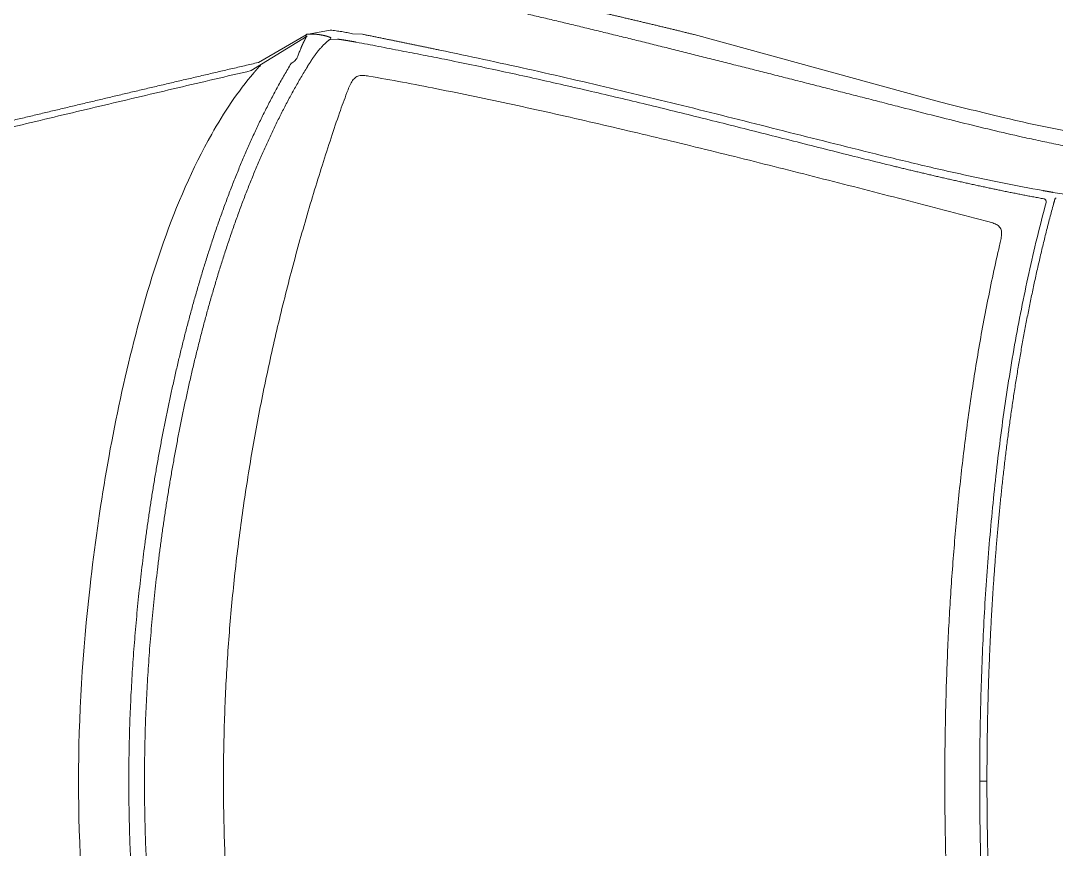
# Model space of a CAD drawing. Header units: metres. Extents: x -17822 to 152406, y -4219 to 19791.
# Drawn here: x 114079.6 to 114176.2, y 273.6 to 350.9 of the extents above; entities that cross this region are included whole.
import ezdxf
from ezdxf.xclip import XClip

# ---------------------------------------------------------------- set-up
doc = ezdxf.new("R2010")
doc.units = ezdxf.units.M
doc.header["$LTSCALE"] = 100
doc.header["$MEASUREMENT"] = 0
doc.header["$XCLIPFRAME"] = 0
doc.layers.get('0').update_dxf_attribs({"color": 9, "lineweight": 9})
doc.layers.add('04', color=9, linetype='Continuous', lineweight=9)
doc.layers.add('06D', color=9, linetype='Continuous', lineweight=9)

# ---------------------------------------------------------------- blocks, each defined once
blk = doc.blocks.new('p-araba-polo')
at = {"extrusion": (0, 0, -1)}
blk.add_line((1.71277, 0), (1.71441, 0), dxfattribs=at)
for p, q in [((1.71277, 0), (1.71441, 0)), ((1.77262, -0.54332), (1.77261, -0.54332)), ((1.67517, -0.63372), (1.44638, -0.69649)), ((1.03297, -0.6629), (1.08523, -0.69497)), ((1.08415, -0.69621), (1.03956, -0.67046)), ((1.21875, -0.67238), (1.21877, -0.67245)), ((1.11339, -0.6923), (1.1062, -0.69176)), ((1.10726, -0.69358), (1.1062, -0.69176)), ((1.11339, -0.6923), (1.11339, -0.6923)), ((1.10665, -0.7007), (1.08455, -0.6967)), ((1.13667, -0.69683), (1.12757, -0.69736))]:
    blk.add_line(p, q)
for points, degree in [([(0.91868, 0), (0.91868, 0.09917), (0.92615, 0.19788), (0.9398, 0.29608), (0.95949, 0.39361), (0.98459, 0.48916), (1.01891, 0.5845), (1.07011, 0.66961)], 7), ([(1.0853, 0.66654), (1.03479, 0.58426), (0.99989, 0.48942), (0.97448, 0.39445), (0.95463, 0.29635), (0.94089, 0.19815), (0.93328, 0.09898), (0.93328, 0)], 7), ([(1.78164, 0.53837), (1.75321, 0.43384), (1.73496, 0.32613), (1.72478, 0.21765), (1.71951, 0.10883), (1.71953, 0)], 5), ([(0.91868, 0), (0.91868, -0.09917), (0.92615, -0.19788), (0.9398, -0.29608), (0.95949, -0.39361), (0.98459, -0.48916), (1.01891, -0.5845), (1.07011, -0.66961)], 7), ([(1.0853, -0.66653), (1.03479, -0.58426), (0.99989, -0.48942), (0.97448, -0.39445), (0.95463, -0.29635), (0.94089, -0.19815), (0.93328, -0.09897), (0.93328, 0)], 7), ([(1.71441, 0), (1.71539, 0), (1.71615, 0), (1.71651, 0)], 3), ([(1.71441, 0), (1.71539, 0), (1.71615, 0), (1.71651, 0)], 3), ([(1.71953, 0), (1.71797, 0), (1.71642, 0), (1.71574, 0), (1.71636, 0), (1.71697, 0)], 5), ([(1.71953, 0), (1.71797, 0), (1.71642, 0), (1.71574, 0), (1.71636, 0), (1.71697, 0)], 5), ([(1.71651, 0), (1.71678, 0), (1.71704, 0), (1.71731, 0), (1.71757, 0), (1.71784, 0)], 5), ([(1.71651, 0), (1.71678, 0), (1.71704, 0), (1.71731, 0), (1.71757, 0), (1.71784, 0)], 5), ([(1.78164, -0.53837), (1.75321, -0.43384), (1.73496, -0.32612), (1.72478, -0.21765), (1.71951, -0.10883), (1.71953, 0)], 5), ([(0.99602, -0.6037), (0.95997, -0.53934), (0.93755, -0.46837), (0.92001, -0.39678)], 3), ([(1.77756, -0.52304), (1.77757, -0.52303), (1.77758, -0.52303), (1.77758, -0.52303)], 3), ([(1.7748, -0.54061), (1.77479, -0.5411), (1.7747, -0.54159), (1.77452, -0.54204), (1.77424, -0.54246), (1.77392, -0.5428), (1.7735, -0.54307), (1.77308, -0.54324), (1.77261, -0.54332)], 8), ([(1.7748, -0.54061), (1.7748, -0.54033), (1.77476, -0.54005), (1.77469, -0.53978)], 3), ([(1.78268, -0.54217), (1.78233, -0.5409), (1.78198, -0.53963), (1.78164, -0.53837)], 3), ([(1.78268, -0.54217), (1.78247, -0.54141), (1.78226, -0.54065), (1.78205, -0.53989), (1.78184, -0.53913), (1.78164, -0.53837)], 5), ([(1.62919, -0.5746), (1.64667, -0.57034), (1.6643, -0.56614), (1.68197, -0.562), (1.6998, -0.55796), (1.71778, -0.55403), (1.73588, -0.55025), (1.75415, -0.54666), (1.77261, -0.54332)], 8), ([(1.78108, -0.54934), (1.77922, -0.54967), (1.77736, -0.55), (1.77551, -0.55033), (1.77365, -0.55066), (1.77179, -0.55099)], 5), ([(1.78321, -0.54357), (1.78308, -0.54339), (1.78298, -0.54317), (1.78289, -0.54292), (1.78281, -0.54266), (1.78274, -0.54241), (1.78268, -0.54217)], 6), ([(1.78424, -0.54389), (1.78396, -0.54394), (1.78373, -0.54398), (1.78353, -0.54393), (1.78335, -0.54378), (1.78321, -0.54357)], 5), ([(1.72563, -0.55265), (1.72562, -0.5526), (1.7256, -0.55254)], 2), ([(1.7256, -0.55254), (1.72561, -0.55258), (1.72562, -0.55261), (1.72563, -0.55265)], 3), ([(1.72826, -0.55199), (1.72741, -0.55219), (1.72645, -0.55247), (1.72563, -0.55265)], 3), ([(1.63354, -0.57355), (1.63355, -0.57359), (1.63357, -0.57363), (1.63358, -0.57368), (1.63359, -0.57372), (1.6336, -0.57377), (1.63361, -0.57381)], 6), ([(1.63361, -0.57381), (1.63358, -0.57368), (1.63354, -0.57355)], 2), ([(1.03956, -0.67046), (0.98907, -0.65875), (0.93881, -0.64701), (0.88879, -0.63524), (0.83899, -0.62342), (0.78942, -0.61152), (0.74007, -0.59951), (0.69093, -0.58736)], 7), ([(1.03535, -0.66088), (1.02039, -0.64319), (1.00735, -0.6239), (0.99602, -0.6037)], 3), ([(1.28008, -0.71816), (1.33755, -0.70475), (1.39621, -0.69053), (1.45548, -0.67566), (1.51572, -0.66028), (1.5772, -0.64468), (1.64008, -0.62858)], 6), ([(1.04189, -0.66836), (1.04056, -0.66689), (1.03924, -0.6654), (1.03794, -0.6639), (1.03664, -0.6624), (1.03535, -0.66088)], 5), ([(1.03535, -0.66088), (1.03664, -0.6624), (1.03794, -0.6639), (1.03924, -0.6654), (1.04056, -0.66689), (1.04189, -0.66836)], 5), ([(1.04122, -0.66675), (1.04109, -0.66689), (1.04095, -0.66703), (1.04082, -0.66717)], 3), ([(1.04122, -0.66675), (1.04114, -0.66684), (1.04106, -0.66692), (1.04098, -0.667), (1.0409, -0.66709), (1.04082, -0.66717)], 5), ([(1.0853, -0.66653), (1.08969, -0.67369), (1.09445, -0.68064), (1.09952, -0.68703), (1.1062, -0.69176)], 4), ([(1.04183, -0.66841), (1.04185, -0.66839), (1.04187, -0.66838), (1.04188, -0.66837), (1.04189, -0.66836), (1.04189, -0.66836), (1.04189, -0.66836)], 6), ([(1.04189, -0.66836), (1.04189, -0.66836), (1.04189, -0.66836), (1.04189, -0.66836), (1.04188, -0.66837), (1.04187, -0.66838), (1.04186, -0.66839)], 6), ([(1.07, -0.67072), (1.07, -0.67072), (1.07, -0.67072), (1.07, -0.67072), (1.07, -0.67072), (1.07, -0.67072)], 5), ([(1.07001, -0.67072), (1.07001, -0.67072), (1.07001, -0.67073), (1.07002, -0.67073), (1.07002, -0.67073), (1.07002, -0.67073)], 5), ([(1.07011, -0.66961), (1.07078, -0.66992), (1.07143, -0.6703), (1.07212, -0.67074), (1.07278, -0.67126), (1.07334, -0.67175), (1.07394, -0.67233)], 6), ([(1.21877, -0.67245), (1.21877, -0.67244), (1.21876, -0.67242), (1.21876, -0.67241), (1.21876, -0.6724), (1.21875, -0.67239), (1.21875, -0.67238)], 6), ([(1.08469, -0.69498), (1.08351, -0.69275), (1.08234, -0.69055), (1.08118, -0.68827), (1.08016, -0.68601), (1.0792, -0.68364)], 5), ([(1.20906, -0.68199), (1.19456, -0.68503), (1.18007, -0.68802), (1.1656, -0.69097), (1.15113, -0.69391), (1.13667, -0.69683)], 5), ([(1.08189, -0.692), (1.0819, -0.69198), (1.08192, -0.69196), (1.08194, -0.69194)], 3), ([(1.08355, -0.69489), (1.08367, -0.69515), (1.08379, -0.69542), (1.08391, -0.69568), (1.08403, -0.69594), (1.08415, -0.69621)], 5), ([(1.08518, -0.695), (1.08508, -0.695), (1.08497, -0.695), (1.08486, -0.69501), (1.08475, -0.69501), (1.08465, -0.69501)], 5), ([(1.08469, -0.69498), (1.08487, -0.69498), (1.08505, -0.69497), (1.08523, -0.69497)], 3), ([(1.09792, -0.6962), (1.09919, -0.69598), (1.10047, -0.69573), (1.10176, -0.69545), (1.10305, -0.69513), (1.10434, -0.69473)], 5), ([(1.10434, -0.69473), (1.1046, -0.69466), (1.10485, -0.69458), (1.1051, -0.69449), (1.10536, -0.6944), (1.10561, -0.69431)], 5), ([(1.10561, -0.69431), (1.10519, -0.69445), (1.10477, -0.69459), (1.10434, -0.69473)], 3), ([(1.10561, -0.69431), (1.10569, -0.69428), (1.10577, -0.69425), (1.10585, -0.69422), (1.10593, -0.69419), (1.10601, -0.69415)], 5), ([(1.10599, -0.69416), (1.10586, -0.69421), (1.10574, -0.69426), (1.10561, -0.69431)], 3), ([(1.10601, -0.69415), (1.106, -0.69416), (1.106, -0.69416), (1.10599, -0.69416)], 3), ([(1.10601, -0.69415), (1.10625, -0.69406), (1.10651, -0.69397), (1.10675, -0.69387), (1.10704, -0.69375), (1.10726, -0.69358)], 5), ([(1.10616, -0.69217), (1.10615, -0.69212), (1.10615, -0.69207), (1.10616, -0.69203), (1.10616, -0.69198), (1.10617, -0.69194)], 5), ([(1.10616, -0.69217), (1.10615, -0.69212), (1.10615, -0.69207), (1.10616, -0.69203), (1.10616, -0.69198), (1.10617, -0.69194)], 5), ([(1.10617, -0.69194), (1.10618, -0.69193), (1.10618, -0.69192), (1.10619, -0.69191), (1.1062, -0.6919), (1.1062, -0.69189)], 5), ([(1.10617, -0.69194), (1.10618, -0.69192), (1.10619, -0.69191), (1.10619, -0.69189)], 3), ([(1.10726, -0.69358), (1.10732, -0.69354), (1.10738, -0.69349), (1.10742, -0.69344), (1.10744, -0.69339), (1.10745, -0.69334)], 5), ([(1.131, -0.68946), (1.12849, -0.68992), (1.12601, -0.69035), (1.12346, -0.69077), (1.12097, -0.69118), (1.11844, -0.69157), (1.11592, -0.69195), (1.11339, -0.6923)], 7), ([(1.13556, -0.68867), (1.13555, -0.68866), (1.13555, -0.68865), (1.13555, -0.68864), (1.13555, -0.68863), (1.13554, -0.68862)], 5), ([(1.13554, -0.68862), (1.13555, -0.68863), (1.13555, -0.68864), (1.13555, -0.68865), (1.13555, -0.68866), (1.13556, -0.68867)], 5), ([(1.1649, -0.6915), (1.1649, -0.69151), (1.1649, -0.6915)], 2), ([(1.08563, -0.69684), (1.08551, -0.69684), (1.08538, -0.69683), (1.08525, -0.69683)], 3), ([(1.08951, -0.69686), (1.08873, -0.69685), (1.08795, -0.69684), (1.08718, -0.69683), (1.0864, -0.69683), (1.08563, -0.69684)], 5), ([(1.09044, -0.69688), (1.09012, -0.69687), (1.08979, -0.69687), (1.08946, -0.69686)], 3), ([(1.09302, -0.69684), (1.09349, -0.69681), (1.09396, -0.69677), (1.09444, -0.69673), (1.09491, -0.69667), (1.09539, -0.6966)], 5), ([(1.09539, -0.6966), (1.09565, -0.69657), (1.09591, -0.69653), (1.09617, -0.69649), (1.09643, -0.69645), (1.09669, -0.69641)], 5), ([(1.09669, -0.69641), (1.09626, -0.69647), (1.09583, -0.69654), (1.09539, -0.6966)], 3), ([(1.09669, -0.69641), (1.09694, -0.69637), (1.09718, -0.69633), (1.09743, -0.69629), (1.09768, -0.69625), (1.09792, -0.6962)], 5), ([(1.09792, -0.6962), (1.09751, -0.69627), (1.0971, -0.69634), (1.09669, -0.69641)], 3), ([(1.44638, -0.69649), (1.41967, -0.7031), (1.39211, -0.70965), (1.3643, -0.71623), (1.33705, -0.72245), (1.31145, -0.72808), (1.28872, -0.73294)], 6)]:
    blk.add_open_spline(points, degree=degree)
for points, degree, knots in [([(1.00702, 0), (1.00707, 0.00928), (1.00715, 0.02784), (1.00784, 0.05567), (1.00893, 0.08349), (1.01048, 0.11129), (1.01245, 0.13906), (1.01485, 0.16679), (1.01768, 0.19449), (1.02094, 0.22214), (1.02461, 0.24973), (1.02869, 0.27727), (1.03318, 0.30475), (1.03808, 0.33215), (1.04337, 0.35948), (1.04905, 0.38674), (1.05512, 0.41391), (1.06156, 0.44099), (1.06838, 0.46798), (1.07556, 0.49488), (1.08311, 0.52167), (1.09098, 0.54837), (1.09652, 0.56608), (1.09929, 0.57494)], 3, [0, 0, 0, 0, 0.047619, 0.095238, 0.142857, 0.190476, 0.238095, 0.285714, 0.333333, 0.380952, 0.428571, 0.47619, 0.523809, 0.571428, 0.619047, 0.666666, 0.714285, 0.761904, 0.809523, 0.857143, 0.904762, 0.952381, 1, 1, 1, 1]), ([(1.71277, 0), (1.71281, 0.01136), (1.71288, 0.03409), (1.71352, 0.06818), (1.71454, 0.10225), (1.716, 0.13631), (1.71789, 0.17034), (1.72024, 0.20434), (1.72307, 0.2383), (1.7264, 0.27221), (1.73025, 0.30606), (1.73466, 0.33983), (1.73965, 0.37351), (1.74527, 0.40707), (1.75153, 0.44052), (1.7585, 0.4738), (1.76612, 0.50692), (1.77184, 0.52883), (1.77469, 0.53978)], 3, [0, 0, 0, 0, 0.0625, 0.125001, 0.187501, 0.250001, 0.312502, 0.375002, 0.437502, 0.500002, 0.562502, 0.625002, 0.687502, 0.750002, 0.812502, 0.875001, 0.937501, 1, 1, 1, 1]), ([(1.71977, 0.44619), (1.71811, 0.43757), (1.71478, 0.42032), (1.71029, 0.39434), (1.70615, 0.3683), (1.70236, 0.3422), (1.69891, 0.31604), (1.69579, 0.28984), (1.69298, 0.2636), (1.69047, 0.23733), (1.68825, 0.21103), (1.68631, 0.1847), (1.68465, 0.15835), (1.68326, 0.13198), (1.68214, 0.1056), (1.68127, 0.07921), (1.68066, 0.05281), (1.68028, 0.02641), (1.68023, 0.0088), (1.6802, 0)], 3, [0, 0, 0, 0, 0.058823, 0.117647, 0.17647, 0.235293, 0.294117, 0.35294, 0.411764, 0.470587, 0.529411, 0.588235, 0.647058, 0.705882, 0.764705, 0.823529, 0.882353, 0.941176, 1, 1, 1, 1]), ([(0.92001, 0.39678), (0.90276, 0.32614), (0.88037, 0.19426), (0.87177, 0.06081), (0.87176, 0)], 3, [0, 0, 0, 0, 0.54461, 1, 1, 1, 1]), ([(0.92001, -0.39678), (0.90276, -0.32613), (0.88037, -0.19425), (0.87177, -0.06081), (0.87176, 0)], 3, [0, 0, 0, 0, 0.54461, 1, 1, 1, 1]), ([(1.00702, 0), (1.00707, -0.00928), (1.00715, -0.02784), (1.00784, -0.05567), (1.00893, -0.08349), (1.01048, -0.11129), (1.01245, -0.13906), (1.01485, -0.16679), (1.01768, -0.19449), (1.02094, -0.22214), (1.02461, -0.24973), (1.02869, -0.27727), (1.03318, -0.30475), (1.03808, -0.33215), (1.04337, -0.35948), (1.04905, -0.38674), (1.05512, -0.41391), (1.06156, -0.44099), (1.06838, -0.46798), (1.07556, -0.49487), (1.08311, -0.52167), (1.09098, -0.54837), (1.09652, -0.56608), (1.09929, -0.57494)], 3, [0, 0, 0, 0, 0.047619, 0.095238, 0.142857, 0.190476, 0.238095, 0.285714, 0.333333, 0.380952, 0.428571, 0.47619, 0.523809, 0.571428, 0.619047, 0.666666, 0.714285, 0.761904, 0.809523, 0.857143, 0.904762, 0.952381, 1, 1, 1, 1]), ([(1.71977, -0.44619), (1.71811, -0.43757), (1.71478, -0.42032), (1.71029, -0.39434), (1.70615, -0.3683), (1.70236, -0.34219), (1.69891, -0.31604), (1.69579, -0.28984), (1.69298, -0.2636), (1.69047, -0.23733), (1.68825, -0.21103), (1.68631, -0.1847), (1.68465, -0.15835), (1.68326, -0.13198), (1.68214, -0.1056), (1.68127, -0.07921), (1.68066, -0.05281), (1.68028, -0.02641), (1.68023, -0.0088), (1.6802, 0)], 3, [0, 0, 0, 0, 0.058823, 0.117647, 0.17647, 0.235293, 0.294117, 0.35294, 0.411764, 0.470587, 0.529411, 0.588235, 0.647058, 0.705882, 0.764705, 0.823529, 0.882353, 0.941176, 1, 1, 1, 1]), ([(1.71277, 0), (1.71281, -0.01136), (1.71288, -0.03409), (1.71352, -0.06818), (1.71454, -0.10225), (1.716, -0.13631), (1.71789, -0.17034), (1.72024, -0.20434), (1.72307, -0.2383), (1.7264, -0.27221), (1.73025, -0.30606), (1.73466, -0.33983), (1.73965, -0.3735), (1.74527, -0.40707), (1.75153, -0.44051), (1.7585, -0.4738), (1.76612, -0.50692), (1.77184, -0.52883), (1.77469, -0.53978)], 3, [0, 0, 0, 0, 0.0625, 0.125001, 0.187501, 0.250001, 0.312502, 0.375002, 0.437502, 0.500002, 0.562502, 0.625002, 0.687502, 0.750002, 0.812502, 0.875001, 0.937501, 1, 1, 1, 1]), ([(1.71651, 0), (1.71651, 0), (1.71651, 0), (1.71651, 0), (1.71651, 0), (1.71651, 0), (1.71651, 0), (1.71651, 0), (1.71651, 0), (1.71651, 0), (1.71651, 0)], 5, [0, 0, 0, 0, 0, 0, 1, 1, 1, 1, 1, 1.000001, 1.000001, 1.000001, 1.000001, 1.000001, 1.000001]), ([(1.71651, 0), (1.71651, 0), (1.71651, 0), (1.71651, 0), (1.71651, 0), (1.71651, 0), (1.71651, 0)], 3, [0, 0, 0, 0, 1, 1, 1, 1.000001, 1.000001, 1.000001, 1.000001]), ([(1.71651, 0), (1.71651, 0), (1.71651, 0), (1.71651, 0), (1.71651, 0), (1.71651, 0), (1.71651, 0), (1.71651, 0), (1.71651, 0), (1.71651, 0), (1.71651, 0)], 5, [0, 0, 0, 0, 0, 0, 1, 1, 1, 1, 1, 1.000001, 1.000001, 1.000001, 1.000001, 1.000001, 1.000001]), ([(1.71651, 0), (1.71651, 0), (1.71651, 0), (1.71651, 0), (1.71651, 0), (1.71651, 0), (1.71651, 0)], 3, [0, 0, 0, 0, 1, 1, 1, 1.000001, 1.000001, 1.000001, 1.000001]), ([(1.71784, 0), (1.71784, 0), (1.71784, 0), (1.71784, 0), (1.71784, 0), (1.71784, 0), (1.71784, 0), (1.71784, 0), (1.71784, 0), (1.71784, 0), (1.71784, 0)], 5, [0, 0, 0, 0, 0, 0, 1, 1, 1, 1, 1, 1.000001, 1.000001, 1.000001, 1.000001, 1.000001, 1.000001]), ([(1.71784, 0), (1.71784, 0), (1.71784, 0), (1.71784, 0), (1.71784, 0), (1.71784, 0), (1.71784, 0), (1.71784, 0), (1.71784, 0), (1.71784, 0), (1.71784, 0)], 5, [0, 0, 0, 0, 0, 0, 1, 1, 1, 1, 1, 1.000001, 1.000001, 1.000001, 1.000001, 1.000001, 1.000001]), ([(1.71977, -0.44619), (1.72158, -0.45516), (1.72519, -0.47308), (1.72921, -0.4909), (1.73122, -0.4998)], 3, [0, 0, 0, 0, 0.5006, 1, 1, 1, 1]), ([(1.73122, -0.4998), (1.72921, -0.4909), (1.72519, -0.47308), (1.72158, -0.45516), (1.71977, -0.44619)], 3, [0, 0, 0, 0, 0.4994, 1, 1, 1, 1]), ([(1.71794, -0.52285), (1.71952, -0.52244), (1.72265, -0.52163), (1.72706, -0.5202), (1.73083, -0.51807), (1.73314, -0.51449), (1.73334, -0.50993), (1.73244, -0.50504), (1.73164, -0.50159), (1.73122, -0.4998)], 3, [0, 0, 0, 0, 0.155607, 0.308809, 0.443172, 0.561441, 0.688648, 0.838161, 1, 1, 1, 1]), ([(1.73122, -0.4998), (1.73164, -0.50159), (1.73244, -0.50504), (1.73334, -0.50993), (1.73314, -0.51449), (1.73083, -0.51807), (1.72706, -0.5202), (1.72265, -0.52163), (1.71952, -0.52244), (1.71794, -0.52285)], 3, [0, 0, 0, 0, 0.161839, 0.311352, 0.438559, 0.556828, 0.691191, 0.844393, 1, 1, 1, 1]), ([(1.78108, -0.54934), (1.7869, -0.54832), (1.79862, -0.54627), (1.81647, -0.54336), (1.83467, -0.54057), (1.85321, -0.53792), (1.87208, -0.5354), (1.89128, -0.53303), (1.91866, -0.52992), (1.95456, -0.52635), (1.9991, -0.52263), (2.02914, -0.52062), (2.04423, -0.51961)], 3, [0, 0, 0, 0, 0.068934, 0.138708, 0.209326, 0.28079, 0.353094, 0.426221, 0.500139, 0.664458, 0.831511, 1, 1, 1, 1]), ([(1.20605, -0.64597), (1.21784, -0.64359), (1.24142, -0.63883), (1.27694, -0.63127), (1.31258, -0.62343), (1.34837, -0.6153), (1.38432, -0.60691), (1.42044, -0.59828), (1.45674, -0.58943), (1.49326, -0.58039), (1.52999, -0.57117), (1.56697, -0.5618), (1.60422, -0.55229), (1.64177, -0.54264), (1.67962, -0.53286), (1.70517, -0.52619), (1.71794, -0.52285)], 3, [0, 0, 0, 0, 0.071429, 0.142858, 0.214287, 0.285715, 0.357144, 0.428573, 0.500002, 0.571431, 0.642859, 0.714288, 0.785716, 0.857144, 0.928573, 1, 1, 1, 1]), ([(1.7748, -0.54061), (1.77476, -0.54094), (1.7747, -0.54159), (1.77422, -0.54243), (1.77351, -0.54306), (1.77291, -0.54324), (1.77261, -0.54332)], 3, [0, 0, 0, 0, 0.250001, 0.500007, 0.750005, 1, 1, 1, 1]), ([(1.77469, -0.53978), (1.77472, -0.53992), (1.77479, -0.54019), (1.77479, -0.54047), (1.7748, -0.54061)], 3, [0, 0, 0, 0, 0.499981, 1, 1, 1, 1]), ([(1.77179, -0.55099), (1.77334, -0.55071), (1.77643, -0.55016), (1.77953, -0.54962), (1.78108, -0.54934)], 3, [0, 0, 0, 0, 0.5, 1, 1, 1, 1]), ([(1.78321, -0.54357), (1.7831, -0.54335), (1.78286, -0.5429), (1.78274, -0.54242), (1.78268, -0.54217)], 3, [0, 0, 0, 0, 0.483515, 1, 1, 1, 1]), ([(1.78424, -0.54389), (1.78403, -0.54394), (1.78364, -0.54401), (1.78335, -0.54371), (1.78321, -0.54357)], 3, [0, 0, 0, 0, 0.530721, 1, 1, 1, 1]), ([(1.62622, -0.58252), (1.63387, -0.58066), (1.6494, -0.5769), (1.67325, -0.57129), (1.7014, -0.56494), (1.73414, -0.55797), (1.75912, -0.55334), (1.77179, -0.55099)], 3, [0, 0, 0, 0, 0.162021, 0.32887, 0.500021, 0.74634, 1, 1, 1, 1]), ([(1.67517, -0.63372), (1.69483, -0.62898), (1.77726, -0.60781), (1.8911, -0.58799), (2.03111, -0.5758), (2.10081, -0.57143), (2.14553, -0.56924)], 3, [0, 0, 0, 0, 0.136471, 0.572595, 0.726753, 1, 1, 1, 1]), ([(1.09929, -0.57494), (1.102, -0.58341), (1.10719, -0.59962), (1.11473, -0.62213), (1.11986, -0.63606), (1.12218, -0.64237)], 3, [0, 0, 0, 0, 0.374907, 0.71679, 1, 1, 1, 1]), ([(1.62919, -0.5746), (1.6202, -0.57681), (1.60221, -0.58123), (1.57547, -0.58793), (1.54888, -0.59465), (1.52245, -0.60134), (1.49615, -0.60799), (1.46997, -0.61456), (1.44391, -0.62105), (1.41795, -0.62743), (1.39208, -0.63369), (1.3663, -0.63982), (1.34061, -0.64582), (1.31499, -0.65167), (1.28946, -0.65737), (1.26399, -0.66291), (1.23859, -0.66831), (1.22171, -0.67176), (1.21327, -0.67349)], 3, [0, 0, 0, 0, 0.0625, 0.125, 0.1875, 0.25, 0.3125, 0.375, 0.4375, 0.5, 0.5625, 0.625, 0.6875, 0.75, 0.8125, 0.875, 0.9375, 1, 1, 1, 1]), ([(1.87228, -0.57895), (1.8664, -0.57982), (1.85465, -0.58155), (1.83721, -0.58439), (1.81994, -0.58738), (1.80287, -0.59054), (1.78597, -0.59385), (1.76926, -0.59732), (1.7387, -0.60396), (1.69528, -0.61439), (1.65839, -0.62388), (1.64008, -0.62858)], 3, [0, 0, 0, 0, 0.072134, 0.144011, 0.215657, 0.287101, 0.358371, 0.42949, 0.500474, 0.752092, 1, 1, 1, 1]), ([(1.03297, -0.6629), (1.01009, -0.65756), (0.96435, -0.6469), (0.89587, -0.63076), (0.82754, -0.61448), (0.75939, -0.59805), (0.71417, -0.58692), (0.69157, -0.58136)], 3, [0, 0, 0, 0, 0.200074, 0.400125, 0.600159, 0.800117, 1, 1, 1, 1]), ([(1.20906, -0.68199), (1.22268, -0.67912), (1.2499, -0.67337), (1.29089, -0.66437), (1.33198, -0.65506), (1.3732, -0.64541), (1.4146, -0.63544), (1.4562, -0.62518), (1.49808, -0.61467), (1.54032, -0.60398), (1.58295, -0.5932), (1.61179, -0.58608), (1.62622, -0.58252)], 3, [0, 0, 0, 0, 0.100037, 0.200068, 0.300092, 0.40011, 0.500119, 0.600116, 0.700093, 0.80005, 0.900005, 1, 1, 1, 1]), ([(1.14263, -0.65774), (1.14096, -0.65801), (1.13794, -0.6585), (1.13351, -0.65846), (1.12955, -0.65638), (1.12654, -0.65248), (1.12423, -0.64766), (1.12288, -0.64417), (1.12218, -0.64237)], 3, [0, 0, 0, 0, 0.19548, 0.351811, 0.493077, 0.645392, 0.816793, 1, 1, 1, 1]), ([(1.12218, -0.64237), (1.12288, -0.64417), (1.12423, -0.64766), (1.12654, -0.65248), (1.12955, -0.65638), (1.13351, -0.65846), (1.13794, -0.6585), (1.14096, -0.65801), (1.14263, -0.65774)], 3, [0, 0, 0, 0, 0.183207, 0.354608, 0.506923, 0.648189, 0.80452, 1, 1, 1, 1]), ([(1.20605, -0.64597), (1.19543, -0.64808), (1.17429, -0.65228), (1.15316, -0.65593), (1.14263, -0.65774)], 3, [0, 0, 0, 0, 0.502145, 1, 1, 1, 1]), ([(1.07394, -0.67233), (1.07445, -0.67292), (1.07546, -0.6741), (1.07609, -0.67556), (1.07641, -0.67628)], 3, [0, 0, 0, 0, 0.499911, 1, 1, 1, 1]), ([(1.07641, -0.67628), (1.07686, -0.67755), (1.07776, -0.68002), (1.07872, -0.68244), (1.07919, -0.68363)], 3, [0, 0, 0, 0, 0.511036, 1, 1, 1, 1]), ([(1.21327, -0.67349), (1.20659, -0.67483), (1.19311, -0.67752), (1.17252, -0.68141), (1.1518, -0.6855), (1.13787, -0.68815), (1.131, -0.68946)], 3, [0, 0, 0, 0, 0.24266, 0.489789, 0.74853, 1, 1, 1, 1]), ([(1.13667, -0.69683), (1.14872, -0.69439), (1.17283, -0.68952), (1.19699, -0.6845), (1.20906, -0.68199)], 3, [0, 0, 0, 0, 0.500039, 1, 1, 1, 1]), ([(1.08355, -0.69489), (1.08355, -0.69489), (1.08355, -0.69489), (1.08355, -0.69489), (1.08355, -0.69489), (1.08355, -0.69489), (1.08355, -0.69489), (1.08355, -0.69489), (1.08355, -0.69489), (1.08355, -0.69489), (1.08355, -0.69489)], 5, [0, 0, 0, 0, 0, 0, 1, 1, 1, 1, 1, 1.000001, 1.000001, 1.000001, 1.000001, 1.000001, 1.000001]), ([(1.10726, -0.69358), (1.10717, -0.69364), (1.10699, -0.69376), (1.10656, -0.69394), (1.10624, -0.69407), (1.10601, -0.69415)], 3, [0, 0, 0, 0, 0.23445, 0.472231, 1, 1, 1, 1]), ([(1.10745, -0.69334), (1.10744, -0.69338), (1.10741, -0.69346), (1.10731, -0.69354), (1.10726, -0.69358)], 3, [0, 0, 0, 0, 0.501057, 1, 1, 1, 1]), ([(1.08525, -0.69683), (1.08509, -0.69681), (1.08473, -0.69677), (1.08437, -0.69664), (1.08411, -0.69646), (1.08414, -0.69629), (1.08415, -0.69621)], 3, [0, 0, 0, 0, 0.226641, 0.489612, 0.73866, 1, 1, 1, 1]), ([(1.09302, -0.69684), (1.09247, -0.69686), (1.0916, -0.69689), (1.09076, -0.69688), (1.09044, -0.69688)], 3, [0, 0, 0, 0, 0.627101, 1, 1, 1, 1]), ([(1.09539, -0.6966), (1.09499, -0.69665), (1.09419, -0.69676), (1.09341, -0.69681), (1.09302, -0.69684)], 3, [0, 0, 0, 0, 0.505636, 1, 1, 1, 1]), ([(1.10665, -0.7007), (1.10847, -0.70049), (1.11212, -0.70007), (1.11741, -0.69925), (1.12258, -0.69833), (1.12591, -0.69769), (1.12757, -0.69736)], 3, [0, 0, 0, 0, 0.249853, 0.499728, 0.749768, 1, 1, 1, 1])]:
    blk.add_open_spline(points, degree=degree, knots=knots)
blk = doc.blocks.new('p-cati_vw')
at = {"layer": '04'}
ref = blk.add_blockref('p-araba-polo', (3003.758, -2480.698), dxfattribs=dict(at, xscale=-100, yscale=100, zscale=100, rotation=270))
XClip(ref).set_block_clipping_path([(-0.0924763951, -0.9835002962), (4.0650970395, 0.9845199444)])

msp = doc.modelspace()

# ---------------------------------------------------------------- block references
at = {"layer": '06D', "rotation": 269.9999999998917}
msp.add_blockref('p-cati_vw', (116478.492, 3283.682), dxfattribs=at)

doc.saveas('drawing.dxf')
